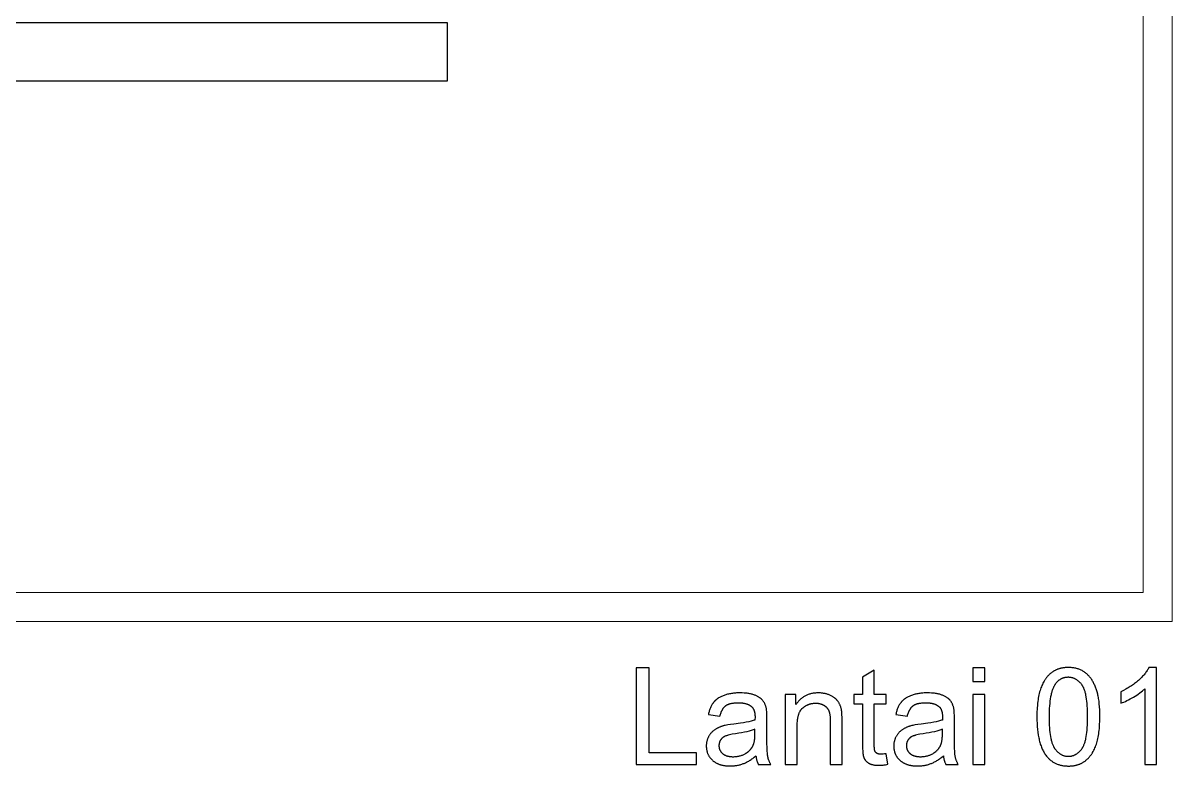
# Model space of a CAD drawing. Header units: metres. Extents: x 0 to 2861, y -1 to 1496.
# Drawn here: x 9.76 to 15.71, y -0.75 to 3.1 of the extents above; entities that cross this region are included whole.
import ezdxf

# ---------------------------------------------------------------- set-up
doc = ezdxf.new("R2010")
doc.units = ezdxf.units.M
doc.layers.add('ARS-LANTAI', color=2, linetype='Continuous')
doc.layers.add('Default', color=18, linetype='Continuous')
doc.layers.add('ARS_DINDING', color=1, linetype='Continuous', lineweight=15)

msp = doc.modelspace()

# ---------------------------------------------------------------- linework, layer by layer
at = {"layer": 'ARS-LANTAI', "color": 2}
for points in [[(11.9613, 3.1), (8.6113, 3.1)], [(11.9613, 2.8), (11.9613, 3.1)], [(8.6113, 2.8), (11.9613, 2.8)]]:
    msp.add_lwpolyline(points, dxfattribs=at)
at = {"layer": 'ARS_DINDING', "color": 251}
for points in [[(15.7113, 7.65), (15.7113, 0), (15.5613, 0)], [(15.5613, 0.15), (15.5613, 3.975)], [(15.5613, 0.15), (8.4613, 0.15), (8.4613, 0), (15.7113, 0)]]:
    msp.add_lwpolyline(points, dxfattribs=at)
at = {"layer": 'Default'}
for points in [[(13.0045, -0.24), (12.9383, -0.24)], [(12.9383, -0.24), (12.9383, -0.7397)], [(13.0045, -0.6807), (13.0045, -0.24)], [(14.1701, -0.2513), (14.1091, -0.2881)], [(14.1091, -0.2881), (14.1091, -0.3777)], [(14.1701, -0.3777), (14.1701, -0.2513)], [(14.7417, -0.24), (14.6803, -0.24)], [(14.6803, -0.24), (14.6803, -0.3106)], [(14.7417, -0.3106), (14.7417, -0.24)], [(15.5917, -0.238), (15.5896, -0.242), (15.5874, -0.2461), (15.5849, -0.2502), (15.5823, -0.2543), (15.5795, -0.2584), (15.5765, -0.2626), (15.5734, -0.2667), (15.5701, -0.2709), (15.5666, -0.2751), (15.5629, -0.2793), (15.5591, -0.2835), (15.555, -0.2877), (15.5508, -0.292), (15.5465, -0.2962), (15.5372, -0.3048), (15.5323, -0.3091), (15.5274, -0.3132), (15.5223, -0.3173), (15.5171, -0.3214), (15.5119, -0.3253), (15.5065, -0.3292), (15.501, -0.333), (15.4954, -0.3367), (15.4898, -0.3403), (15.484, -0.3438), (15.4781, -0.3473), (15.4721, -0.3507), (15.4599, -0.3572), (15.4472, -0.3634)], [(15.6313, -0.238), (15.5917, -0.238)], [(15.6313, -0.7397), (15.6313, -0.238)], [(14.6803, -0.3106), (14.7417, -0.3106)], [(15.4472, -0.4227), (15.4545, -0.4199), (15.462, -0.4168), (15.4697, -0.4133), (15.4777, -0.4095), (15.4859, -0.4054), (15.4943, -0.4009), (15.5118, -0.391), (15.5206, -0.3857), (15.5289, -0.3805), (15.5368, -0.3752), (15.5443, -0.3699), (15.5514, -0.3646), (15.558, -0.3593), (15.5642, -0.354), (15.5671, -0.3514), (15.5699, -0.3488)], [(15.5699, -0.3488), (15.5699, -0.7397)], [(13.6115, -0.4496), (13.6108, -0.4465), (13.61, -0.4435), (13.6092, -0.4405), (13.6083, -0.4376), (13.6073, -0.4347), (13.6062, -0.432), (13.6052, -0.4292), (13.604, -0.4266), (13.6028, -0.424), (13.6015, -0.4215), (13.6001, -0.4191), (13.5987, -0.4167), (13.5972, -0.4144), (13.5957, -0.4122), (13.5941, -0.41), (13.5924, -0.4079), (13.5915, -0.4069), (13.5906, -0.4059), (13.5897, -0.4048), (13.5888, -0.4039), (13.5878, -0.4029), (13.5868, -0.4019), (13.5857, -0.4009), (13.5846, -0.4), (13.5835, -0.399), (13.5824, -0.3981), (13.5812, -0.3972), (13.58, -0.3963), (13.5775, -0.3945), (13.5749, -0.3928), (13.5722, -0.3911), (13.5694, -0.3894), (13.5664, -0.3878), (13.5633, -0.3863), (13.5601, -0.3847), (13.5568, -0.3833), (13.5534, -0.3818), (13.5498, -0.3805), (13.5461, -0.3791), (13.5423, -0.3779), (13.5383, -0.3768), (13.5342, -0.3757), (13.53, -0.3747), (13.5256, -0.3738), (13.5211, -0.373), (13.5165, -0.3723), (13.5117, -0.3716), (13.5068, -0.3711), (13.5017, -0.3706), (13.4966, -0.3702), (13.4858, -0.3697), (13.4745, -0.3696), (13.4687, -0.3696), (13.463, -0.3698), (13.4574, -0.37), (13.4518, -0.3704), (13.4464, -0.3708), (13.441, -0.3714), (13.4358, -0.372), (13.4306, -0.3727), (13.4255, -0.3736), (13.4205, -0.3745), (13.4156, -0.3756), (13.4108, -0.3767), (13.406, -0.378), (13.4014, -0.3793), (13.3968, -0.3808), (13.3923, -0.3823), (13.388, -0.384), (13.3837, -0.3857), (13.3796, -0.3875), (13.3757, -0.3894), (13.3718, -0.3914), (13.3681, -0.3935), (13.3645, -0.3956), (13.3611, -0.3978), (13.3594, -0.399), (13.3577, -0.4002), (13.3561, -0.4014), (13.3545, -0.4026), (13.353, -0.4038), (13.3515, -0.4051), (13.35, -0.4063), (13.3486, -0.4076), (13.3471, -0.409), (13.3458, -0.4103), (13.3444, -0.4117), (13.3431, -0.4131), (13.3418, -0.4145), (13.3406, -0.4159), (13.3393, -0.4173), (13.3381, -0.4188), (13.337, -0.4203), (13.3358, -0.4218), (13.3347, -0.4234), (13.3336, -0.425), (13.3315, -0.4282), (13.3294, -0.4316), (13.3275, -0.4351), (13.3256, -0.4387), (13.3238, -0.4424), (13.322, -0.4462), (13.3204, -0.4501), (13.3188, -0.4542), (13.3174, -0.4584), (13.316, -0.4627), (13.3147, -0.4671), (13.3134, -0.4716), (13.3123, -0.4762), (13.3112, -0.481)], [(13.7649, -0.3777), (13.7096, -0.3777)], [(13.7096, -0.3777), (13.7096, -0.7397)], [(14.0038, -0.5171), (14.0036, -0.4974), (14.0029, -0.4809), (14.0025, -0.4739), (14.0019, -0.4676), (14.0015, -0.4648), (14.0012, -0.4621), (14.0008, -0.4597), (14.0004, -0.4575), (13.9997, -0.4542), (13.9989, -0.451), (13.998, -0.4479), (13.9971, -0.4448), (13.9962, -0.4418), (13.9951, -0.4388), (13.994, -0.4359), (13.9929, -0.433), (13.9917, -0.4302), (13.9904, -0.4275), (13.989, -0.4248), (13.9876, -0.4221), (13.9861, -0.4196), (13.9846, -0.417), (13.983, -0.4146), (13.9813, -0.4122), (13.9804, -0.411), (13.9795, -0.4098), (13.9786, -0.4086), (13.9777, -0.4075), (13.9767, -0.4064), (13.9757, -0.4053), (13.9747, -0.4042), (13.9736, -0.4031), (13.9725, -0.402), (13.9714, -0.4009), (13.9703, -0.3999), (13.9691, -0.3989), (13.9679, -0.3979), (13.9667, -0.3969), (13.9655, -0.3959), (13.9642, -0.3949), (13.9616, -0.393), (13.9589, -0.3912), (13.956, -0.3894), (13.9531, -0.3876), (13.95, -0.386), (13.9469, -0.3844), (13.9436, -0.3828), (13.9402, -0.3813), (13.9368, -0.3799), (13.9333, -0.3786), (13.9297, -0.3773), (13.9262, -0.3762), (13.9226, -0.3751), (13.9189, -0.3741), (13.9152, -0.3733), (13.9115, -0.3725), (13.9077, -0.3718), (13.9039, -0.3712), (13.9, -0.3707), (13.8961, -0.3703), (13.8921, -0.37), (13.8882, -0.3697), (13.8841, -0.3696), (13.8801, -0.3696), (13.8754, -0.3696), (13.8708, -0.3698), (13.8663, -0.3701), (13.8618, -0.3705), (13.8574, -0.371), (13.8531, -0.3716), (13.8488, -0.3724), (13.8446, -0.3733), (13.8405, -0.3743), (13.8364, -0.3754), (13.8325, -0.3766), (13.8286, -0.3779), (13.8247, -0.3794), (13.8209, -0.381), (13.8172, -0.3827), (13.8136, -0.3845), (13.81, -0.3864), (13.8065, -0.3884), (13.8031, -0.3906), (13.7998, -0.3929), (13.7965, -0.3952), (13.7932, -0.3977), (13.7901, -0.4004), (13.787, -0.4031), (13.784, -0.406), (13.7811, -0.4089), (13.7782, -0.412), (13.7754, -0.4152), (13.7727, -0.4185), (13.77, -0.422), (13.7674, -0.4255), (13.7649, -0.4292)], [(13.7649, -0.4292), (13.7649, -0.3777)], [(14.1091, -0.3777), (14.0641, -0.3777)], [(14.0641, -0.3777), (14.0641, -0.4254)], [(14.2318, -0.3777), (14.1701, -0.3777)], [(14.2318, -0.4254), (14.2318, -0.3777)], [(14.5818, -0.4496), (14.5811, -0.4465), (14.5803, -0.4435), (14.5795, -0.4405), (14.5786, -0.4376), (14.5776, -0.4347), (14.5766, -0.432), (14.5755, -0.4292), (14.5743, -0.4266), (14.5731, -0.424), (14.5718, -0.4215), (14.5705, -0.4191), (14.5691, -0.4167), (14.5676, -0.4144), (14.566, -0.4122), (14.5644, -0.41), (14.5627, -0.4079), (14.5619, -0.4069), (14.561, -0.4059), (14.5601, -0.4048), (14.5591, -0.4039), (14.5581, -0.4029), (14.5571, -0.4019), (14.5561, -0.4009), (14.555, -0.4), (14.5539, -0.399), (14.5527, -0.3981), (14.5516, -0.3972), (14.5504, -0.3963), (14.5479, -0.3945), (14.5453, -0.3928), (14.5426, -0.3911), (14.5397, -0.3894), (14.5368, -0.3878), (14.5337, -0.3863), (14.5305, -0.3847), (14.5271, -0.3833), (14.5237, -0.3818), (14.5201, -0.3805), (14.5165, -0.3791), (14.5126, -0.3779), (14.5087, -0.3768), (14.5046, -0.3757), (14.5003, -0.3747), (14.496, -0.3738), (14.4915, -0.373), (14.4868, -0.3723), (14.4821, -0.3716), (14.4771, -0.3711), (14.4721, -0.3706), (14.4669, -0.3702), (14.4561, -0.3697), (14.4448, -0.3696), (14.439, -0.3696), (14.4333, -0.3698), (14.4277, -0.37), (14.4222, -0.3704), (14.4167, -0.3708), (14.4114, -0.3714), (14.4061, -0.372), (14.4009, -0.3727), (14.3959, -0.3736), (14.3908, -0.3745), (14.3859, -0.3756), (14.3811, -0.3767), (14.3764, -0.378), (14.3717, -0.3793), (14.3672, -0.3808), (14.3627, -0.3823), (14.3583, -0.384), (14.3541, -0.3857), (14.35, -0.3875), (14.346, -0.3894), (14.3422, -0.3914), (14.3384, -0.3935), (14.3349, -0.3956), (14.3314, -0.3978), (14.3297, -0.399), (14.3281, -0.4002), (14.3265, -0.4014), (14.3249, -0.4026), (14.3234, -0.4038), (14.3218, -0.4051), (14.3204, -0.4063), (14.3189, -0.4076), (14.3175, -0.409), (14.3161, -0.4103), (14.3148, -0.4117), (14.3134, -0.4131), (14.3122, -0.4145), (14.3109, -0.4159), (14.3097, -0.4173), (14.3085, -0.4188), (14.3073, -0.4203), (14.3062, -0.4218), (14.3051, -0.4234), (14.304, -0.425), (14.3018, -0.4282), (14.2998, -0.4316), (14.2978, -0.4351), (14.2959, -0.4387), (14.2941, -0.4424), (14.2924, -0.4462), (14.2907, -0.4501), (14.2892, -0.4542), (14.2877, -0.4584), (14.2863, -0.4627), (14.285, -0.4671), (14.2838, -0.4716), (14.2826, -0.4762), (14.2816, -0.481)], [(14.7417, -0.3777), (14.6803, -0.3777)], [(14.6803, -0.3777), (14.6803, -0.7397)], [(14.7417, -0.7397), (14.7417, -0.3777)], [(15.4472, -0.3634), (15.4472, -0.4227)], [(13.3712, -0.4892), (13.3725, -0.4845), (13.3738, -0.4799), (13.3753, -0.4756), (13.3768, -0.4714), (13.3784, -0.4674), (13.3793, -0.4655), (13.3801, -0.4636), (13.381, -0.4617), (13.3819, -0.46), (13.3828, -0.4582), (13.3838, -0.4565), (13.3847, -0.4549), (13.3857, -0.4532), (13.3867, -0.4517), (13.3878, -0.4502), (13.3888, -0.4487), (13.3899, -0.4473), (13.391, -0.4459), (13.3921, -0.4445), (13.3932, -0.4433), (13.3944, -0.442), (13.3955, -0.4408), (13.3967, -0.4397), (13.3979, -0.4386), (13.3992, -0.4375), (13.4004, -0.4365), (13.4017, -0.4355), (13.403, -0.4346), (13.4044, -0.4337), (13.4058, -0.4328), (13.4072, -0.4319), (13.4087, -0.4311), (13.4102, -0.4303), (13.4118, -0.4296), (13.4134, -0.4289), (13.4151, -0.4282), (13.4168, -0.4275), (13.4186, -0.4269), (13.4204, -0.4263), (13.4222, -0.4257), (13.4241, -0.4251), (13.426, -0.4246), (13.428, -0.4241), (13.43, -0.4237), (13.4321, -0.4232), (13.4363, -0.4225), (13.4408, -0.4218), (13.4454, -0.4213), (13.4502, -0.4209), (13.4551, -0.4206), (13.4603, -0.4204), (13.4656, -0.4203), (13.4713, -0.4204), (13.4768, -0.4207), (13.4822, -0.4211), (13.4874, -0.4216), (13.4899, -0.422), (13.4924, -0.4224), (13.4948, -0.4228), (13.4972, -0.4233), (13.4995, -0.4238), (13.5018, -0.4243), (13.5041, -0.4249), (13.5063, -0.4255), (13.5084, -0.4262), (13.5105, -0.4269), (13.5126, -0.4277), (13.5146, -0.4285), (13.5166, -0.4293), (13.5186, -0.4302), (13.5204, -0.4311), (13.5223, -0.432), (13.5241, -0.433), (13.5259, -0.4341), (13.5276, -0.4351), (13.5292, -0.4363), (13.5309, -0.4374), (13.5325, -0.4386), (13.534, -0.4398), (13.5355, -0.4411), (13.536, -0.4416), (13.5366, -0.4421), (13.5371, -0.4426), (13.5376, -0.4431), (13.5381, -0.4437), (13.5386, -0.4442), (13.5391, -0.4447), (13.5396, -0.4453), (13.54, -0.4459), (13.5405, -0.4465), (13.5409, -0.4471), (13.5414, -0.4477), (13.5423, -0.4489), (13.5431, -0.4502), (13.5439, -0.4515), (13.5446, -0.4529), (13.5454, -0.4543), (13.5461, -0.4557), (13.5467, -0.4572), (13.5474, -0.4588), (13.548, -0.4604), (13.5485, -0.462), (13.549, -0.4637), (13.5495, -0.4654), (13.55, -0.4672), (13.5504, -0.469), (13.5508, -0.4708), (13.5512, -0.4727), (13.5515, -0.4746), (13.5518, -0.4766), (13.552, -0.4786), (13.5523, -0.4807), (13.5524, -0.4828), (13.5526, -0.4849), (13.5528, -0.4894), (13.5529, -0.494), (13.5525, -0.51)], [(13.6146, -0.5062), (13.6144, -0.4874), (13.6138, -0.4716), (13.6134, -0.465), (13.6128, -0.4591), (13.6125, -0.4564), (13.6122, -0.454), (13.6119, -0.4517), (13.6115, -0.4496)], [(13.771, -0.542), (13.7711, -0.5335), (13.7714, -0.5253), (13.772, -0.5175), (13.7728, -0.51), (13.7732, -0.5064), (13.7738, -0.5029), (13.7744, -0.4995), (13.775, -0.4961), (13.7757, -0.4929), (13.7764, -0.4897), (13.7773, -0.4866), (13.7781, -0.4836), (13.779, -0.4807), (13.78, -0.4779), (13.781, -0.4752), (13.7821, -0.4725), (13.7833, -0.47), (13.7844, -0.4675), (13.7857, -0.4651), (13.787, -0.4628), (13.7877, -0.4617), (13.7884, -0.4606), (13.7891, -0.4596), (13.7898, -0.4585), (13.7905, -0.4575), (13.7913, -0.4565), (13.792, -0.4555), (13.7928, -0.4545), (13.7936, -0.4536), (13.7944, -0.4527), (13.7952, -0.4518), (13.796, -0.4509), (13.7969, -0.45), (13.7977, -0.4492), (13.7986, -0.4484), (13.7995, -0.4476), (13.8012, -0.4461), (13.8031, -0.4446), (13.8049, -0.4432), (13.8067, -0.4418), (13.8086, -0.4404), (13.8105, -0.4391), (13.8124, -0.4379), (13.8144, -0.4367), (13.8163, -0.4356), (13.8183, -0.4345), (13.8203, -0.4334), (13.8223, -0.4324), (13.8244, -0.4315), (13.8264, -0.4306), (13.8285, -0.4297), (13.8306, -0.4289), (13.8327, -0.4282), (13.8349, -0.4275), (13.837, -0.4268), (13.8392, -0.4262), (13.8414, -0.4257), (13.8437, -0.4252), (13.8459, -0.4247), (13.8482, -0.4243), (13.8505, -0.4239), (13.8528, -0.4236), (13.8551, -0.4233), (13.8575, -0.4231), (13.8599, -0.4229), (13.8623, -0.4228), (13.8647, -0.4227), (13.8671, -0.4227), (13.8702, -0.4228), (13.8731, -0.4229), (13.8761, -0.4231), (13.879, -0.4234), (13.8818, -0.4238), (13.8846, -0.4243), (13.8874, -0.4248), (13.8901, -0.4255), (13.8914, -0.4258), (13.8927, -0.4262), (13.894, -0.4266), (13.8953, -0.427), (13.8966, -0.4275), (13.8979, -0.428), (13.8991, -0.4284), (13.9004, -0.429), (13.9016, -0.4295), (13.9028, -0.43), (13.904, -0.4306), (13.9052, -0.4312), (13.9064, -0.4318), (13.9076, -0.4325), (13.9087, -0.4331), (13.9099, -0.4338), (13.911, -0.4345), (13.9121, -0.4352), (13.9132, -0.4359), (13.9143, -0.4367), (13.9153, -0.4374), (13.9163, -0.4382), (13.9173, -0.439), (13.9183, -0.4398), (13.9193, -0.4406), (13.9202, -0.4415), (13.9211, -0.4423), (13.922, -0.4432), (13.9229, -0.444), (13.9237, -0.4449), (13.9245, -0.4458), (13.9254, -0.4468), (13.9261, -0.4477), (13.9269, -0.4486), (13.9276, -0.4496), (13.9284, -0.4506), (13.929, -0.4516), (13.9297, -0.4526), (13.9304, -0.4536), (13.931, -0.4546), (13.9316, -0.4557), (13.9322, -0.4567), (13.9328, -0.4578), (13.9333, -0.4589), (13.9338, -0.46), (13.9343, -0.4612), (13.9348, -0.4623), (13.9353, -0.4635), (13.9357, -0.4646), (13.9361, -0.4658), (13.9366, -0.4671), (13.937, -0.4684), (13.9377, -0.4711), (13.9384, -0.4739), (13.9391, -0.4769), (13.9396, -0.48), (13.9402, -0.4833), (13.9406, -0.4868), (13.9411, -0.4903), (13.9414, -0.4941), (13.942, -0.502), (13.9423, -0.5104), (13.9424, -0.5195)], [(14.0641, -0.4254), (14.1091, -0.4254)], [(14.1091, -0.4254), (14.1091, -0.6337)], [(14.1701, -0.6371), (14.1701, -0.4254)], [(14.1701, -0.4254), (14.2318, -0.4254)], [(14.3416, -0.4892), (14.3428, -0.4845), (14.3442, -0.4799), (14.3456, -0.4756), (14.3472, -0.4714), (14.3488, -0.4674), (14.3496, -0.4655), (14.3505, -0.4636), (14.3514, -0.4617), (14.3523, -0.46), (14.3532, -0.4582), (14.3541, -0.4565), (14.3551, -0.4549), (14.3561, -0.4532), (14.3571, -0.4517), (14.3581, -0.4502), (14.3591, -0.4487), (14.3602, -0.4473), (14.3613, -0.4459), (14.3624, -0.4445), (14.3635, -0.4433), (14.3647, -0.442), (14.3659, -0.4408), (14.3671, -0.4397), (14.3683, -0.4386), (14.3695, -0.4375), (14.3708, -0.4365), (14.3721, -0.4355), (14.3734, -0.4346), (14.3747, -0.4337), (14.3761, -0.4328), (14.3776, -0.4319), (14.3791, -0.4311), (14.3806, -0.4303), (14.3822, -0.4296), (14.3838, -0.4289), (14.3854, -0.4282), (14.3872, -0.4275), (14.3889, -0.4269), (14.3907, -0.4263), (14.3925, -0.4257), (14.3944, -0.4251), (14.3964, -0.4246), (14.3983, -0.4241), (14.4004, -0.4237), (14.4024, -0.4232), (14.4067, -0.4225), (14.4111, -0.4218), (14.4157, -0.4213), (14.4205, -0.4209), (14.4255, -0.4206), (14.4306, -0.4204), (14.436, -0.4203), (14.4417, -0.4204), (14.4472, -0.4207), (14.4525, -0.4211), (14.4577, -0.4216), (14.4602, -0.422), (14.4627, -0.4224), (14.4651, -0.4228), (14.4675, -0.4233), (14.4699, -0.4238), (14.4721, -0.4243), (14.4744, -0.4249), (14.4766, -0.4255), (14.4788, -0.4262), (14.4809, -0.4269), (14.483, -0.4277), (14.485, -0.4285), (14.487, -0.4293), (14.4889, -0.4302), (14.4908, -0.4311), (14.4926, -0.432), (14.4944, -0.433), (14.4962, -0.4341), (14.4979, -0.4351), (14.4996, -0.4363), (14.5012, -0.4374), (14.5028, -0.4386), (14.5043, -0.4398), (14.5058, -0.4411), (14.5064, -0.4416), (14.5069, -0.4421), (14.5074, -0.4426), (14.5079, -0.4431), (14.5084, -0.4437), (14.5089, -0.4442), (14.5094, -0.4447), (14.5099, -0.4453), (14.5104, -0.4459), (14.5108, -0.4465), (14.5113, -0.4471), (14.5117, -0.4477), (14.5126, -0.4489), (14.5134, -0.4502), (14.5142, -0.4515), (14.515, -0.4529), (14.5157, -0.4543), (14.5164, -0.4557), (14.5171, -0.4572), (14.5177, -0.4588), (14.5183, -0.4604), (14.5189, -0.462), (14.5194, -0.4637), (14.5199, -0.4654), (14.5203, -0.4672), (14.5208, -0.469), (14.5212, -0.4708), (14.5215, -0.4727), (14.5218, -0.4746), (14.5221, -0.4766), (14.5224, -0.4786), (14.5226, -0.4807), (14.5228, -0.4828), (14.5229, -0.4849), (14.5231, -0.4894), (14.5232, -0.494), (14.5229, -0.51)], [(14.5849, -0.5062), (14.5847, -0.4874), (14.5841, -0.4716), (14.5837, -0.465), (14.5832, -0.4591), (14.5829, -0.4564), (14.5826, -0.454), (14.5822, -0.4517), (14.5818, -0.4496)], [(13.5525, -0.51), (13.548, -0.5115), (13.5431, -0.513), (13.538, -0.5145), (13.5325, -0.5159), (13.5207, -0.5187), (13.5076, -0.5214), (13.4933, -0.524), (13.4778, -0.5265), (13.4431, -0.5311), (13.426, -0.5333), (13.4113, -0.5356), (13.4047, -0.5368), (13.3988, -0.5379), (13.3934, -0.5391), (13.3886, -0.5403), (13.3855, -0.5412), (13.3825, -0.5421), (13.3796, -0.5431), (13.3766, -0.5441), (13.3737, -0.5452), (13.3709, -0.5463), (13.3681, -0.5475), (13.3653, -0.5487), (13.3625, -0.55), (13.3598, -0.5514), (13.3572, -0.5527), (13.3546, -0.5542), (13.352, -0.5557), (13.3494, -0.5572), (13.3469, -0.5588), (13.3444, -0.5604), (13.342, -0.5621), (13.3397, -0.5639), (13.3374, -0.5657), (13.3351, -0.5676), (13.3329, -0.5696), (13.3308, -0.5716), (13.3287, -0.5737), (13.3267, -0.5759), (13.3248, -0.5781), (13.3229, -0.5804), (13.321, -0.5828), (13.3193, -0.5852), (13.3176, -0.5878), (13.3159, -0.5903), (13.3143, -0.593), (13.3127, -0.5957), (13.3113, -0.5985), (13.3099, -0.6013), (13.3086, -0.6041), (13.3075, -0.607), (13.3064, -0.6099), (13.3054, -0.6128), (13.3045, -0.6158), (13.3037, -0.6188), (13.303, -0.6219), (13.3024, -0.625), (13.3018, -0.6281), (13.3014, -0.6313), (13.3011, -0.6345), (13.3008, -0.6377), (13.3007, -0.641), (13.3007, -0.6443), (13.3007, -0.6471), (13.3008, -0.6499), (13.3009, -0.6526), (13.3012, -0.6553), (13.3014, -0.658), (13.3018, -0.6607), (13.3022, -0.6633), (13.3027, -0.6659), (13.3032, -0.6685), (13.3038, -0.671), (13.3044, -0.6735), (13.3052, -0.676), (13.3059, -0.6784), (13.3068, -0.6808), (13.3077, -0.6832), (13.3087, -0.6855), (13.3097, -0.6879), (13.3108, -0.6901), (13.3119, -0.6924), (13.3132, -0.6946), (13.3144, -0.6968), (13.3158, -0.6989), (13.3172, -0.7011), (13.3187, -0.7032), (13.3202, -0.7052), (13.3218, -0.7072), (13.3235, -0.7092), (13.3252, -0.7112), (13.327, -0.7131), (13.3288, -0.715), (13.3307, -0.7169), (13.3327, -0.7187), (13.3347, -0.7205), (13.3368, -0.7223), (13.3389, -0.7239), (13.3411, -0.7256), (13.3434, -0.7271), (13.3457, -0.7286), (13.348, -0.7301), (13.3504, -0.7315), (13.3529, -0.7328), (13.3554, -0.7341), (13.358, -0.7353), (13.3606, -0.7365), (13.3633, -0.7376), (13.366, -0.7387), (13.3688, -0.7397), (13.3716, -0.7406), (13.3745, -0.7415), (13.3775, -0.7423), (13.3805, -0.7431), (13.3835, -0.7438), (13.3866, -0.7444), (13.3898, -0.745), (13.393, -0.7456), (13.3963, -0.7461), (13.3996, -0.7465), (13.403, -0.7469), (13.4064, -0.7472), (13.4099, -0.7474), (13.417, -0.7478), (13.4244, -0.7479), (13.4289, -0.7478), (13.4333, -0.7477), (13.4378, -0.7475), (13.4421, -0.7471), (13.4465, -0.7467), (13.4508, -0.7462), (13.4551, -0.7456), (13.4593, -0.7449), (13.4636, -0.7441), (13.4677, -0.7432), (13.4719, -0.7422), (13.476, -0.7412), (13.48, -0.74), (13.4841, -0.7387), (13.4881, -0.7374), (13.492, -0.7359), (13.496, -0.7344), (13.4999, -0.7327), (13.5039, -0.7309), (13.508, -0.7289), (13.512, -0.7268), (13.516, -0.7246), (13.5201, -0.7222), (13.5242, -0.7198), (13.5283, -0.7171), (13.5324, -0.7144), (13.5366, -0.7115), (13.5408, -0.7085), (13.5449, -0.7053), (13.5492, -0.702), (13.5576, -0.695)], [(13.3112, -0.481), (13.3712, -0.4892)], [(13.6146, -0.588), (13.6146, -0.5062)], [(13.9424, -0.5195), (13.9424, -0.7397)], [(14.0038, -0.7397), (14.0038, -0.5171)], [(14.5229, -0.51), (14.5183, -0.5115), (14.5135, -0.513), (14.5083, -0.5145), (14.5029, -0.5159), (14.491, -0.5187), (14.478, -0.5214), (14.4637, -0.524), (14.4482, -0.5265), (14.4135, -0.5311), (14.3964, -0.5333), (14.3816, -0.5356), (14.3751, -0.5368), (14.3691, -0.5379), (14.3637, -0.5391), (14.3589, -0.5403), (14.3559, -0.5412), (14.3529, -0.5421), (14.3499, -0.5431), (14.347, -0.5441), (14.3441, -0.5452), (14.3412, -0.5463), (14.3384, -0.5475), (14.3356, -0.5487), (14.3329, -0.55), (14.3302, -0.5514), (14.3275, -0.5527), (14.3249, -0.5542), (14.3223, -0.5557), (14.3198, -0.5572), (14.3173, -0.5588), (14.3148, -0.5604), (14.3124, -0.5621), (14.31, -0.5639), (14.3077, -0.5657), (14.3055, -0.5676), (14.3033, -0.5696), (14.3012, -0.5716), (14.2991, -0.5737), (14.2971, -0.5759), (14.2951, -0.5781), (14.2932, -0.5804), (14.2914, -0.5828), (14.2896, -0.5852), (14.2879, -0.5878), (14.2862, -0.5903), (14.2846, -0.593), (14.2831, -0.5957), (14.2816, -0.5985), (14.2803, -0.6013), (14.279, -0.6041), (14.2778, -0.607), (14.2767, -0.6099), (14.2757, -0.6128), (14.2748, -0.6158), (14.274, -0.6188), (14.2733, -0.6219), (14.2727, -0.625), (14.2722, -0.6281), (14.2718, -0.6313), (14.2714, -0.6345), (14.2712, -0.6377), (14.271, -0.641), (14.271, -0.6443), (14.271, -0.6471), (14.2711, -0.6499), (14.2713, -0.6526), (14.2715, -0.6553), (14.2718, -0.658), (14.2721, -0.6607), (14.2725, -0.6633), (14.273, -0.6659), (14.2735, -0.6685), (14.2741, -0.671), (14.2748, -0.6735), (14.2755, -0.676), (14.2763, -0.6784), (14.2771, -0.6808), (14.278, -0.6832), (14.279, -0.6855), (14.28, -0.6879), (14.2811, -0.6901), (14.2823, -0.6924), (14.2835, -0.6946), (14.2848, -0.6968), (14.2861, -0.6989), (14.2875, -0.7011), (14.289, -0.7032), (14.2906, -0.7052), (14.2921, -0.7072), (14.2938, -0.7092), (14.2955, -0.7112), (14.2973, -0.7131), (14.2992, -0.715), (14.3011, -0.7169), (14.303, -0.7187), (14.3051, -0.7205), (14.3071, -0.7223), (14.3093, -0.7239), (14.3115, -0.7256), (14.3137, -0.7271), (14.316, -0.7286), (14.3184, -0.7301), (14.3208, -0.7315), (14.3232, -0.7328), (14.3258, -0.7341), (14.3283, -0.7353), (14.3309, -0.7365), (14.3336, -0.7376), (14.3364, -0.7387), (14.3391, -0.7397), (14.342, -0.7406), (14.3449, -0.7415), (14.3478, -0.7423), (14.3508, -0.7431), (14.3539, -0.7438), (14.357, -0.7444), (14.3601, -0.745), (14.3634, -0.7456), (14.3666, -0.7461), (14.3699, -0.7465), (14.3733, -0.7469), (14.3768, -0.7472), (14.3802, -0.7474), (14.3874, -0.7478), (14.3947, -0.7479), (14.3992, -0.7478), (14.4037, -0.7477), (14.4081, -0.7475), (14.4125, -0.7471), (14.4169, -0.7467), (14.4212, -0.7462), (14.4255, -0.7456), (14.4297, -0.7449), (14.4339, -0.7441), (14.4381, -0.7432), (14.4422, -0.7422), (14.4463, -0.7412), (14.4504, -0.74), (14.4544, -0.7387), (14.4584, -0.7374), (14.4624, -0.7359), (14.4663, -0.7344), (14.4703, -0.7327), (14.4743, -0.7309), (14.4783, -0.7289), (14.4823, -0.7268), (14.4864, -0.7246), (14.4905, -0.7222), (14.4945, -0.7198), (14.4987, -0.7171), (14.5028, -0.7144), (14.5069, -0.7115), (14.5111, -0.7085), (14.5153, -0.7053), (14.5195, -0.702), (14.528, -0.695)], [(14.2816, -0.481), (14.3416, -0.4892)], [(14.5849, -0.588), (14.5849, -0.5062)], [(13.5525, -0.558), (13.5482, -0.5597), (13.5437, -0.5614), (13.5388, -0.563), (13.5337, -0.5646), (13.5284, -0.5662), (13.5228, -0.5677), (13.5108, -0.5706), (13.4977, -0.5735), (13.4836, -0.5762), (13.4685, -0.5788), (13.4523, -0.5812), (13.4348, -0.584), (13.4271, -0.5855), (13.42, -0.587), (13.4137, -0.5886), (13.4108, -0.5894), (13.408, -0.5902), (13.4055, -0.591), (13.4031, -0.5918), (13.4009, -0.5926), (13.3988, -0.5935), (13.3969, -0.5944), (13.395, -0.5953), (13.3932, -0.5963), (13.3914, -0.5973), (13.3906, -0.5978), (13.3897, -0.5984), (13.3889, -0.5989), (13.3881, -0.5995), (13.3873, -0.6001), (13.3865, -0.6007), (13.3857, -0.6013), (13.3849, -0.6019), (13.3842, -0.6025), (13.3834, -0.6031), (13.3827, -0.6038), (13.382, -0.6045), (13.3813, -0.6051), (13.3806, -0.6058), (13.38, -0.6065), (13.3793, -0.6073), (13.3787, -0.608), (13.3781, -0.6087), (13.3774, -0.6095), (13.3769, -0.6102), (13.3763, -0.611), (13.3757, -0.6118), (13.3752, -0.6126), (13.3746, -0.6134), (13.3741, -0.6142), (13.3736, -0.6151), (13.3731, -0.6159), (13.3726, -0.6167), (13.3722, -0.6176), (13.3717, -0.6184), (13.3713, -0.6193), (13.3709, -0.6202), (13.3705, -0.621), (13.3701, -0.6219), (13.3698, -0.6228), (13.3694, -0.6237), (13.3691, -0.6246), (13.3688, -0.6255), (13.3685, -0.6264), (13.3682, -0.6273), (13.368, -0.6282), (13.3677, -0.6291), (13.3675, -0.63), (13.3673, -0.631), (13.3671, -0.6319), (13.3669, -0.6328), (13.3668, -0.6338), (13.3666, -0.6347), (13.3665, -0.6357), (13.3664, -0.6367), (13.3663, -0.6376), (13.3662, -0.6386), (13.3661, -0.6406), (13.3661, -0.6426), (13.3661, -0.6441), (13.3662, -0.6456), (13.3663, -0.6471), (13.3664, -0.6486), (13.3665, -0.65), (13.3667, -0.6515), (13.367, -0.6529), (13.3673, -0.6543), (13.3676, -0.6557), (13.3679, -0.6571), (13.3683, -0.6585), (13.3687, -0.6598), (13.3692, -0.6611), (13.3696, -0.6625), (13.3702, -0.6638), (13.3707, -0.6651), (13.3713, -0.6663), (13.372, -0.6676), (13.3726, -0.6688), (13.3733, -0.67), (13.3741, -0.6712), (13.3749, -0.6724), (13.3757, -0.6736), (13.3765, -0.6748), (13.3774, -0.6759), (13.3784, -0.677), (13.3793, -0.6781), (13.3803, -0.6792), (13.3813, -0.6803), (13.3824, -0.6814), (13.3835, -0.6824), (13.3847, -0.6835), (13.3858, -0.6845), (13.3871, -0.6854), (13.3883, -0.6864), (13.3896, -0.6873), (13.3909, -0.6882), (13.3922, -0.689), (13.3936, -0.6898), (13.395, -0.6906), (13.3965, -0.6914), (13.398, -0.6921), (13.3995, -0.6928), (13.401, -0.6934), (13.4026, -0.6941), (13.4042, -0.6946), (13.4059, -0.6952), (13.4075, -0.6957), (13.4093, -0.6962), (13.411, -0.6967), (13.4128, -0.6971), (13.4146, -0.6975), (13.4165, -0.6979), (13.4183, -0.6982), (13.4203, -0.6985), (13.4222, -0.6988), (13.4242, -0.699), (13.4262, -0.6992), (13.4303, -0.6996), (13.4346, -0.6998), (13.439, -0.6998), (13.4434, -0.6998), (13.4478, -0.6996), (13.452, -0.6993), (13.4563, -0.6988), (13.4604, -0.6983), (13.4645, -0.6976), (13.4685, -0.6969), (13.4725, -0.6959), (13.4764, -0.6949), (13.4803, -0.6938), (13.4841, -0.6925), (13.4878, -0.6911), (13.4915, -0.6896), (13.4951, -0.6879), (13.4986, -0.6862), (13.5021, -0.6843), (13.5055, -0.6823), (13.5071, -0.6813), (13.5088, -0.6803), (13.5104, -0.6792), (13.5119, -0.6781), (13.5135, -0.677), (13.515, -0.6758), (13.5165, -0.6747), (13.5179, -0.6735), (13.5193, -0.6723), (13.5207, -0.6711), (13.5221, -0.6698), (13.5234, -0.6686), (13.5247, -0.6673), (13.526, -0.6659), (13.5273, -0.6646), (13.5285, -0.6633), (13.5297, -0.6619), (13.5309, -0.6605), (13.532, -0.659), (13.5331, -0.6576), (13.5342, -0.6561), (13.5352, -0.6546), (13.5363, -0.6531), (13.5373, -0.6516), (13.5382, -0.65), (13.5392, -0.6484), (13.5401, -0.6468), (13.541, -0.6452), (13.5418, -0.6435), (13.5426, -0.6419), (13.5432, -0.6406), (13.5438, -0.6392), (13.5444, -0.6378), (13.545, -0.6364), (13.5455, -0.6349), (13.546, -0.6334), (13.5465, -0.6318), (13.547, -0.6302), (13.5479, -0.627), (13.5487, -0.6235), (13.5494, -0.6199), (13.5501, -0.6161), (13.5506, -0.6122), (13.5511, -0.6082), (13.5516, -0.6039), (13.5519, -0.5996), (13.5522, -0.595), (13.5524, -0.5904), (13.5525, -0.5805)], [(13.5525, -0.5805), (13.5525, -0.558)], [(13.634, -0.7397), (13.6326, -0.7371), (13.6312, -0.7345), (13.6299, -0.7318), (13.6287, -0.7292), (13.6275, -0.7265), (13.6264, -0.7238), (13.6253, -0.7211), (13.6243, -0.7184), (13.6234, -0.7157), (13.6225, -0.713), (13.6217, -0.7102), (13.6209, -0.7075), (13.6202, -0.7047), (13.6196, -0.7019), (13.619, -0.6991), (13.6185, -0.6962), (13.618, -0.6932), (13.6176, -0.6896), (13.6171, -0.6855), (13.6168, -0.681), (13.6161, -0.6704), (13.6155, -0.6579), (13.6148, -0.6269), (13.6146, -0.588)], [(13.771, -0.7397), (13.771, -0.542)], [(14.5229, -0.558), (14.5186, -0.5597), (14.514, -0.5614), (14.5092, -0.563), (14.5041, -0.5646), (14.4987, -0.5662), (14.4931, -0.5677), (14.4811, -0.5706), (14.4681, -0.5735), (14.454, -0.5762), (14.4388, -0.5788), (14.4227, -0.5812), (14.4051, -0.584), (14.3974, -0.5855), (14.3904, -0.587), (14.384, -0.5886), (14.3811, -0.5894), (14.3784, -0.5902), (14.3758, -0.591), (14.3734, -0.5918), (14.3712, -0.5926), (14.3692, -0.5935), (14.3672, -0.5944), (14.3653, -0.5953), (14.3635, -0.5963), (14.3618, -0.5973), (14.3609, -0.5978), (14.3601, -0.5984), (14.3592, -0.5989), (14.3584, -0.5995), (14.3576, -0.6001), (14.3568, -0.6007), (14.356, -0.6013), (14.3553, -0.6019), (14.3545, -0.6025), (14.3538, -0.6031), (14.3531, -0.6038), (14.3524, -0.6045), (14.3517, -0.6051), (14.351, -0.6058), (14.3503, -0.6065), (14.3497, -0.6073), (14.349, -0.608), (14.3484, -0.6087), (14.3478, -0.6095), (14.3472, -0.6102), (14.3466, -0.611), (14.3461, -0.6118), (14.3455, -0.6126), (14.345, -0.6134), (14.3444, -0.6142), (14.3439, -0.6151), (14.3434, -0.6159), (14.343, -0.6167), (14.3425, -0.6176), (14.3421, -0.6184), (14.3416, -0.6193), (14.3412, -0.6202), (14.3408, -0.621), (14.3405, -0.6219), (14.3401, -0.6228), (14.3398, -0.6237), (14.3394, -0.6246), (14.3391, -0.6255), (14.3388, -0.6264), (14.3386, -0.6273), (14.3383, -0.6282), (14.3381, -0.6291), (14.3378, -0.63), (14.3376, -0.631), (14.3374, -0.6319), (14.3373, -0.6328), (14.3371, -0.6338), (14.337, -0.6347), (14.3368, -0.6357), (14.3367, -0.6367), (14.3366, -0.6376), (14.3366, -0.6386), (14.3365, -0.6406), (14.3364, -0.6426), (14.3365, -0.6441), (14.3365, -0.6456), (14.3366, -0.6471), (14.3367, -0.6486), (14.3369, -0.65), (14.3371, -0.6515), (14.3373, -0.6529), (14.3376, -0.6543), (14.3379, -0.6557), (14.3383, -0.6571), (14.3386, -0.6585), (14.339, -0.6598), (14.3395, -0.6611), (14.34, -0.6625), (14.3405, -0.6638), (14.3411, -0.6651), (14.3417, -0.6663), (14.3423, -0.6676), (14.343, -0.6688), (14.3437, -0.67), (14.3444, -0.6712), (14.3452, -0.6724), (14.346, -0.6736), (14.3469, -0.6748), (14.3478, -0.6759), (14.3487, -0.677), (14.3497, -0.6781), (14.3507, -0.6792), (14.3517, -0.6803), (14.3528, -0.6814), (14.3539, -0.6824), (14.355, -0.6835), (14.3562, -0.6845), (14.3574, -0.6854), (14.3586, -0.6864), (14.3599, -0.6873), (14.3612, -0.6882), (14.3626, -0.689), (14.364, -0.6898), (14.3654, -0.6906), (14.3668, -0.6914), (14.3683, -0.6921), (14.3698, -0.6928), (14.3714, -0.6934), (14.3729, -0.6941), (14.3746, -0.6946), (14.3762, -0.6952), (14.3779, -0.6957), (14.3796, -0.6962), (14.3814, -0.6967), (14.3831, -0.6971), (14.385, -0.6975), (14.3868, -0.6979), (14.3887, -0.6982), (14.3906, -0.6985), (14.3926, -0.6988), (14.3945, -0.699), (14.3966, -0.6992), (14.4007, -0.6996), (14.405, -0.6998), (14.4094, -0.6998), (14.4138, -0.6998), (14.4181, -0.6996), (14.4224, -0.6993), (14.4266, -0.6988), (14.4308, -0.6983), (14.4349, -0.6976), (14.4389, -0.6969), (14.4429, -0.6959), (14.4468, -0.6949), (14.4506, -0.6938), (14.4544, -0.6925), (14.4581, -0.6911), (14.4618, -0.6896), (14.4654, -0.6879), (14.4689, -0.6862), (14.4724, -0.6843), (14.4758, -0.6823), (14.4775, -0.6813), (14.4791, -0.6803), (14.4807, -0.6792), (14.4823, -0.6781), (14.4838, -0.677), (14.4853, -0.6758), (14.4868, -0.6747), (14.4883, -0.6735), (14.4897, -0.6723), (14.4911, -0.6711), (14.4924, -0.6698), (14.4938, -0.6686), (14.4951, -0.6673), (14.4964, -0.6659), (14.4976, -0.6646), (14.4989, -0.6633), (14.5, -0.6619), (14.5012, -0.6605), (14.5024, -0.659), (14.5035, -0.6576), (14.5045, -0.6561), (14.5056, -0.6546), (14.5066, -0.6531), (14.5076, -0.6516), (14.5086, -0.65), (14.5095, -0.6484), (14.5104, -0.6468), (14.5113, -0.6452), (14.5122, -0.6435), (14.513, -0.6419), (14.5136, -0.6406), (14.5142, -0.6392), (14.5148, -0.6378), (14.5153, -0.6364), (14.5158, -0.6349), (14.5163, -0.6334), (14.5168, -0.6318), (14.5173, -0.6302), (14.5182, -0.627), (14.519, -0.6235), (14.5197, -0.6199), (14.5204, -0.6161), (14.521, -0.6122), (14.5215, -0.6082), (14.5219, -0.6039), (14.5223, -0.5996), (14.5225, -0.595), (14.5227, -0.5904), (14.5229, -0.5805)], [(14.5229, -0.5805), (14.5229, -0.558)], [(14.6043, -0.7397), (14.6029, -0.7371), (14.6016, -0.7345), (14.6003, -0.7318), (14.599, -0.7292), (14.5978, -0.7265), (14.5967, -0.7238), (14.5957, -0.7211), (14.5947, -0.7184), (14.5937, -0.7157), (14.5928, -0.713), (14.592, -0.7102), (14.5913, -0.7075), (14.5906, -0.7047), (14.5899, -0.7019), (14.5893, -0.6991), (14.5888, -0.6962), (14.5883, -0.6932), (14.5879, -0.6896), (14.5875, -0.6855), (14.5871, -0.681), (14.5864, -0.6704), (14.5859, -0.6579), (14.5851, -0.6269), (14.5849, -0.588)], [(14.1091, -0.6337), (14.1092, -0.6469), (14.1096, -0.6589), (14.1102, -0.6698), (14.111, -0.6794), (14.1115, -0.6838), (14.112, -0.6879), (14.1126, -0.6917), (14.1133, -0.6951), (14.1137, -0.6968), (14.1141, -0.6983), (14.1144, -0.6998), (14.1148, -0.7012), (14.1153, -0.7026), (14.1157, -0.7038), (14.1161, -0.705), (14.1166, -0.7061), (14.1171, -0.7072), (14.1176, -0.7082), (14.1181, -0.7093), (14.1186, -0.7103), (14.1192, -0.7113), (14.1198, -0.7123), (14.1204, -0.7133), (14.121, -0.7143), (14.1217, -0.7153), (14.1224, -0.7162), (14.123, -0.7172), (14.1238, -0.7181), (14.1245, -0.719), (14.1252, -0.7199), (14.126, -0.7208), (14.1268, -0.7217), (14.1276, -0.7225), (14.1285, -0.7234), (14.1294, -0.7242), (14.1302, -0.725), (14.1311, -0.7259), (14.1321, -0.7266), (14.133, -0.7274), (14.134, -0.7282), (14.135, -0.729), (14.136, -0.7297), (14.137, -0.7304), (14.1381, -0.7312), (14.1402, -0.7326), (14.1425, -0.7339), (14.1437, -0.7346), (14.1449, -0.7352), (14.1461, -0.7358), (14.1473, -0.7364), (14.1486, -0.7369), (14.1499, -0.7375), (14.1513, -0.738), (14.1526, -0.7385), (14.154, -0.739), (14.1555, -0.7395), (14.1569, -0.7399), (14.1584, -0.7403), (14.1615, -0.7411), (14.1647, -0.7418), (14.168, -0.7424), (14.1714, -0.743), (14.1749, -0.7434), (14.1785, -0.7438), (14.1823, -0.7441), (14.1862, -0.7443), (14.1902, -0.7444), (14.1943, -0.7445), (14.1995, -0.7444), (14.2049, -0.7441), (14.2104, -0.7437), (14.2161, -0.7431), (14.222, -0.7423), (14.2281, -0.7414), (14.2343, -0.7403), (14.2407, -0.739)], [(14.2318, -0.6848), (14.2239, -0.6859), (14.2167, -0.6866), (14.2135, -0.6869), (14.2104, -0.6871), (14.2075, -0.6872), (14.2049, -0.6872), (14.2032, -0.6872), (14.2016, -0.6871), (14.2, -0.6871), (14.1985, -0.6869), (14.197, -0.6868), (14.1955, -0.6866), (14.1942, -0.6864), (14.1928, -0.6861), (14.1915, -0.6858), (14.1909, -0.6856), (14.1903, -0.6855), (14.1897, -0.6853), (14.1891, -0.6851), (14.1885, -0.6849), (14.188, -0.6847), (14.1874, -0.6845), (14.1869, -0.6843), (14.1864, -0.6841), (14.1858, -0.6838), (14.1853, -0.6836), (14.1849, -0.6833), (14.1844, -0.683), (14.1839, -0.6828), (14.1835, -0.6825), (14.183, -0.6822), (14.1826, -0.6819), (14.1821, -0.6816), (14.1817, -0.6813), (14.1813, -0.681), (14.1809, -0.6807), (14.1805, -0.6804), (14.1801, -0.68), (14.1797, -0.6797), (14.1794, -0.6794), (14.179, -0.679), (14.1786, -0.6787), (14.1783, -0.6783), (14.1779, -0.6779), (14.1776, -0.6776), (14.1773, -0.6772), (14.177, -0.6768), (14.1767, -0.6764), (14.1764, -0.676), (14.1761, -0.6756), (14.1758, -0.6752), (14.1755, -0.6748), (14.1752, -0.6744), (14.175, -0.674), (14.1747, -0.6736), (14.1745, -0.6731), (14.1742, -0.6727), (14.174, -0.6722), (14.1738, -0.6718), (14.1736, -0.6713), (14.1733, -0.6708), (14.1732, -0.6706), (14.1732, -0.6704), (14.173, -0.6698), (14.1728, -0.6693), (14.1726, -0.6687), (14.1724, -0.668), (14.1722, -0.6674), (14.1721, -0.6667), (14.1719, -0.6659), (14.1716, -0.6643), (14.1714, -0.6626), (14.1711, -0.6607), (14.1709, -0.6587), (14.1706, -0.6542), (14.1703, -0.6491), (14.1702, -0.6434), (14.1701, -0.6371)], [(13.2505, -0.6807), (13.0045, -0.6807)], [(13.2505, -0.7397), (13.2505, -0.6807)], [(13.5576, -0.695), (13.558, -0.6982), (13.5584, -0.7013), (13.5589, -0.7044), (13.5594, -0.7074), (13.56, -0.7104), (13.5606, -0.7133), (13.5613, -0.7162), (13.5621, -0.719), (13.5629, -0.7218), (13.5637, -0.7245), (13.5646, -0.7271), (13.5656, -0.7297), (13.5666, -0.7323), (13.5676, -0.7348), (13.5687, -0.7373), (13.5699, -0.7397)], [(14.2407, -0.739), (14.2318, -0.6848)], [(14.528, -0.695), (14.5284, -0.6982), (14.5288, -0.7013), (14.5292, -0.7044), (14.5298, -0.7074), (14.5304, -0.7104), (14.531, -0.7133), (14.5317, -0.7162), (14.5324, -0.719), (14.5332, -0.7218), (14.5341, -0.7245), (14.535, -0.7271), (14.5359, -0.7297), (14.5369, -0.7323), (14.538, -0.7348), (14.5391, -0.7373), (14.5403, -0.7397)], [(12.9383, -0.7397), (13.2505, -0.7397)], [(13.5699, -0.7397), (13.634, -0.7397)], [(13.7096, -0.7397), (13.771, -0.7397)], [(13.9424, -0.7397), (14.0038, -0.7397)], [(14.5403, -0.7397), (14.6043, -0.7397)], [(14.6803, -0.7397), (14.7417, -0.7397)], [(15.5699, -0.7397), (15.6313, -0.7397)]]:
    msp.add_lwpolyline(points, dxfattribs=at)
for points in [[(15.012, -0.4933), (15.0122, -0.5106), (15.0127, -0.5272), (15.0137, -0.5433), (15.0151, -0.5588), (15.0168, -0.5736), (15.0189, -0.5878), (15.0201, -0.5947), (15.0214, -0.6014), (15.0228, -0.608), (15.0243, -0.6144), (15.0259, -0.6207), (15.0276, -0.6268), (15.0294, -0.6328), (15.0313, -0.6386), (15.0332, -0.6443), (15.0353, -0.6498), (15.0375, -0.6551), (15.0398, -0.6603), (15.0421, -0.6654), (15.0446, -0.6703), (15.0471, -0.675), (15.0498, -0.6796), (15.0526, -0.684), (15.0554, -0.6883), (15.0583, -0.6924), (15.0614, -0.6964), (15.064, -0.6996), (15.0667, -0.7027), (15.0694, -0.7057), (15.0722, -0.7086), (15.075, -0.7113), (15.0779, -0.714), (15.0809, -0.7166), (15.0839, -0.7191), (15.087, -0.7215), (15.0902, -0.7237), (15.0934, -0.7259), (15.0967, -0.728), (15.1, -0.73), (15.1034, -0.7318), (15.1069, -0.7336), (15.1104, -0.7353), (15.114, -0.7368), (15.1176, -0.7383), (15.1213, -0.7397), (15.1251, -0.7409), (15.1289, -0.7421), (15.1328, -0.7432), (15.1367, -0.7441), (15.1407, -0.745), (15.1448, -0.7457), (15.1489, -0.7464), (15.1531, -0.747), (15.1573, -0.7474), (15.1616, -0.7478), (15.166, -0.748), (15.1704, -0.7482), (15.1749, -0.7482), (15.1817, -0.7481), (15.185, -0.748), (15.1883, -0.7478), (15.1916, -0.7475), (15.1948, -0.7472), (15.198, -0.7468), (15.2011, -0.7464), (15.2043, -0.7459), (15.2073, -0.7453), (15.2104, -0.7447), (15.2134, -0.7441), (15.2163, -0.7434), (15.2193, -0.7426), (15.2222, -0.7417), (15.225, -0.7408), (15.2278, -0.7399), (15.2306, -0.7389), (15.2334, -0.7378), (15.2361, -0.7367), (15.2388, -0.7355), (15.2414, -0.7343), (15.244, -0.733), (15.2466, -0.7316), (15.2491, -0.7302), (15.2516, -0.7288), (15.254, -0.7272), (15.2564, -0.7256), (15.2588, -0.724), (15.2611, -0.7223), (15.2634, -0.7205), (15.2657, -0.7187), (15.2679, -0.7169), (15.2701, -0.715), (15.2723, -0.713), (15.2744, -0.711), (15.2765, -0.7089), (15.2786, -0.7068), (15.2806, -0.7047), (15.2826, -0.7025), (15.2845, -0.7002), (15.2864, -0.6979), (15.2883, -0.6956), (15.2902, -0.6932), (15.292, -0.6907), (15.2938, -0.6882), (15.2955, -0.6857), (15.2972, -0.6831), (15.2989, -0.6805), (15.3005, -0.6778), (15.3037, -0.6723), (15.3067, -0.6666), (15.3096, -0.6607), (15.3123, -0.6546), (15.3149, -0.6484), (15.3174, -0.6419), (15.3197, -0.6352), (15.3219, -0.6283), (15.324, -0.6212), (15.3259, -0.6138), (15.3276, -0.6061), (15.3293, -0.5982), (15.3307, -0.5899), (15.3321, -0.5815), (15.3333, -0.5727), (15.3343, -0.5637), (15.3353, -0.5545), (15.3367, -0.5351), (15.3375, -0.5147), (15.3378, -0.4933), (15.3376, -0.4752), (15.3371, -0.458), (15.3362, -0.4418), (15.335, -0.4266), (15.3334, -0.4123), (15.3325, -0.4055), (15.3315, -0.399), (15.3304, -0.3927), (15.3292, -0.3866), (15.3279, -0.3808), (15.3266, -0.3752), (15.3236, -0.3644), (15.322, -0.3592), (15.3204, -0.3541), (15.3187, -0.3491), (15.3169, -0.3442), (15.3151, -0.3394), (15.3132, -0.3347), (15.3112, -0.3301), (15.3092, -0.3256), (15.3071, -0.3212), (15.3049, -0.317), (15.3027, -0.3128), (15.3003, -0.3087), (15.298, -0.3047), (15.2955, -0.3009), (15.293, -0.2971), (15.2904, -0.2935), (15.2878, -0.2899), (15.285, -0.2865), (15.2822, -0.2832), (15.2792, -0.28), (15.2762, -0.2769), (15.2731, -0.2739), (15.27, -0.2711), (15.2667, -0.2683), (15.2634, -0.2657), (15.2599, -0.2632), (15.2564, -0.2608), (15.2529, -0.2585), (15.2492, -0.2563), (15.2454, -0.2542), (15.2416, -0.2522), (15.2377, -0.2504), (15.2337, -0.2487), (15.2297, -0.2471), (15.2255, -0.2456), (15.2213, -0.2443), (15.217, -0.2431), (15.2126, -0.242), (15.2082, -0.2411), (15.2037, -0.2403), (15.1991, -0.2396), (15.1944, -0.239), (15.1896, -0.2386), (15.1848, -0.2382), (15.1799, -0.2381), (15.1749, -0.238), (15.1681, -0.2381), (15.1648, -0.2382), (15.1615, -0.2384), (15.1583, -0.2387), (15.1551, -0.239), (15.1519, -0.2394), (15.1488, -0.2398), (15.1457, -0.2403), (15.1426, -0.2409), (15.1396, -0.2415), (15.1366, -0.2421), (15.1336, -0.2428), (15.1307, -0.2436), (15.1278, -0.2444), (15.125, -0.2453), (15.1222, -0.2463), (15.1194, -0.2473), (15.1167, -0.2483), (15.114, -0.2494), (15.1113, -0.2506), (15.1087, -0.2518), (15.1061, -0.2531), (15.1035, -0.2545), (15.101, -0.2559), (15.0985, -0.2573), (15.0961, -0.2589), (15.0937, -0.2604), (15.0913, -0.2621), (15.089, -0.2638), (15.0867, -0.2655), (15.0844, -0.2673), (15.0822, -0.2692), (15.08, -0.2711), (15.0778, -0.273), (15.0757, -0.275), (15.0736, -0.2771), (15.0715, -0.2792), (15.0695, -0.2813), (15.0675, -0.2835), (15.0656, -0.2857), (15.0636, -0.288), (15.0618, -0.2904), (15.0599, -0.2928), (15.0581, -0.2952), (15.0563, -0.2977), (15.0546, -0.3002), (15.0529, -0.3028), (15.0512, -0.3054), (15.0495, -0.3081), (15.0464, -0.3136), (15.0433, -0.3193), (15.0404, -0.3252), (15.0377, -0.3312), (15.035, -0.3375), (15.0325, -0.344), (15.0302, -0.3506), (15.028, -0.3575), (15.0259, -0.3647), (15.024, -0.3721), (15.0222, -0.3798), (15.0206, -0.3878), (15.0191, -0.396), (15.0177, -0.4045), (15.0165, -0.4133), (15.0155, -0.4224), (15.0145, -0.4317), (15.0131, -0.4511), (15.0123, -0.4717)], [(15.075, -0.4933), (15.0755, -0.5227), (15.076, -0.5365), (15.0768, -0.5497), (15.0778, -0.5621), (15.0791, -0.574), (15.0805, -0.5852), (15.0822, -0.5957), (15.0841, -0.6057), (15.0852, -0.6104), (15.0863, -0.6149), (15.0874, -0.6193), (15.0886, -0.6236), (15.0899, -0.6276), (15.0912, -0.6315), (15.0926, -0.6353), (15.094, -0.6389), (15.0955, -0.6423), (15.0971, -0.6456), (15.0979, -0.6472), (15.0987, -0.6487), (15.0995, -0.6502), (15.1003, -0.6516), (15.1012, -0.653), (15.102, -0.6544), (15.1029, -0.6558), (15.1038, -0.657), (15.1056, -0.6596), (15.1075, -0.662), (15.1093, -0.6643), (15.1112, -0.6666), (15.1131, -0.6688), (15.1151, -0.6709), (15.1171, -0.6729), (15.1191, -0.6749), (15.1211, -0.6767), (15.1231, -0.6785), (15.1252, -0.6802), (15.1273, -0.6819), (15.1294, -0.6834), (15.1316, -0.6849), (15.1338, -0.6863), (15.136, -0.6876), (15.1382, -0.6888), (15.1405, -0.69), (15.1428, -0.6911), (15.1451, -0.692), (15.1474, -0.693), (15.1498, -0.6938), (15.1522, -0.6946), (15.1546, -0.6952), (15.157, -0.6958), (15.1595, -0.6963), (15.162, -0.6968), (15.1645, -0.6971), (15.1671, -0.6974), (15.1697, -0.6976), (15.1723, -0.6977), (15.1749, -0.6978), (15.1775, -0.6977), (15.1801, -0.6976), (15.1827, -0.6974), (15.1852, -0.6971), (15.1878, -0.6968), (15.1903, -0.6963), (15.1927, -0.6958), (15.1952, -0.6952), (15.1976, -0.6945), (15.2, -0.6938), (15.2023, -0.6929), (15.2047, -0.692), (15.207, -0.691), (15.2093, -0.6899), (15.2115, -0.6888), (15.2138, -0.6875), (15.216, -0.6862), (15.2182, -0.6848), (15.2203, -0.6834), (15.2225, -0.6818), (15.2246, -0.6802), (15.2266, -0.6784), (15.2287, -0.6766), (15.2307, -0.6748), (15.2327, -0.6728), (15.2347, -0.6708), (15.2366, -0.6687), (15.2385, -0.6665), (15.2404, -0.6642), (15.2423, -0.6618), (15.2441, -0.6594), (15.2459, -0.6569), (15.2468, -0.6556), (15.2477, -0.6542), (15.2486, -0.6529), (15.2494, -0.6514), (15.2503, -0.65), (15.2511, -0.6485), (15.2519, -0.6469), (15.2527, -0.6454), (15.2542, -0.6421), (15.2557, -0.6387), (15.2572, -0.6351), (15.2585, -0.6313), (15.2599, -0.6274), (15.2611, -0.6233), (15.2623, -0.6191), (15.2635, -0.6147), (15.2646, -0.6101), (15.2656, -0.6054), (15.2675, -0.5955), (15.2692, -0.585), (15.2707, -0.5738), (15.2719, -0.562), (15.2729, -0.5495), (15.2737, -0.5364), (15.2743, -0.5227), (15.2747, -0.4933), (15.2743, -0.4637), (15.2737, -0.4499), (15.2729, -0.4368), (15.2719, -0.4242), (15.2707, -0.4124), (15.2692, -0.4012), (15.2675, -0.3906), (15.2656, -0.3807), (15.2646, -0.376), (15.2635, -0.3714), (15.2623, -0.367), (15.2611, -0.3628), (15.2599, -0.3587), (15.2585, -0.3548), (15.2572, -0.351), (15.2557, -0.3475), (15.2542, -0.344), (15.2527, -0.3408), (15.2519, -0.3392), (15.2511, -0.3377), (15.2503, -0.3362), (15.2494, -0.3347), (15.2486, -0.3333), (15.2477, -0.332), (15.2468, -0.3306), (15.2459, -0.3293), (15.2441, -0.3268), (15.2423, -0.3244), (15.2404, -0.3221), (15.2385, -0.3198), (15.2366, -0.3177), (15.2346, -0.3156), (15.2327, -0.3135), (15.2307, -0.3116), (15.2286, -0.3097), (15.2266, -0.3079), (15.2245, -0.3062), (15.2224, -0.3046), (15.2202, -0.3031), (15.218, -0.3016), (15.2158, -0.3002), (15.2136, -0.2989), (15.2114, -0.2977), (15.2091, -0.2965), (15.2068, -0.2955), (15.2044, -0.2945), (15.2021, -0.2936), (15.1997, -0.2927), (15.1972, -0.292), (15.1948, -0.2913), (15.1923, -0.2907), (15.1898, -0.2902), (15.1873, -0.2898), (15.1847, -0.2894), (15.1821, -0.2891), (15.1795, -0.2889), (15.1769, -0.2888), (15.1742, -0.2888), (15.1716, -0.2888), (15.169, -0.2889), (15.1664, -0.2891), (15.1639, -0.2893), (15.1614, -0.2896), (15.159, -0.29), (15.1565, -0.2905), (15.1541, -0.291), (15.1518, -0.2916), (15.1495, -0.2923), (15.1472, -0.293), (15.1449, -0.2938), (15.1427, -0.2947), (15.1405, -0.2956), (15.1383, -0.2966), (15.1362, -0.2977), (15.1341, -0.2989), (15.132, -0.3001), (15.13, -0.3014), (15.128, -0.3028), (15.1261, -0.3042), (15.1241, -0.3057), (15.1223, -0.3073), (15.1204, -0.3089), (15.1186, -0.3106), (15.1168, -0.3124), (15.115, -0.3143), (15.1133, -0.3162), (15.1116, -0.3182), (15.1099, -0.3202), (15.1083, -0.3224), (15.1067, -0.3246), (15.1057, -0.326), (15.1048, -0.3275), (15.1038, -0.329), (15.1029, -0.3306), (15.1011, -0.3338), (15.0993, -0.3372), (15.0976, -0.3407), (15.0959, -0.3444), (15.0944, -0.3482), (15.0928, -0.3522), (15.0914, -0.3564), (15.09, -0.3607), (15.0887, -0.3651), (15.0874, -0.3697), (15.0862, -0.3744), (15.085, -0.3793), (15.0829, -0.3896), (15.0811, -0.4004), (15.0795, -0.4119), (15.0781, -0.4239), (15.077, -0.4366), (15.0761, -0.4499), (15.0755, -0.4637), (15.0751, -0.4782)]]:
    msp.add_lwpolyline(points, close=True, dxfattribs=at)

doc.saveas('drawing.dxf')
